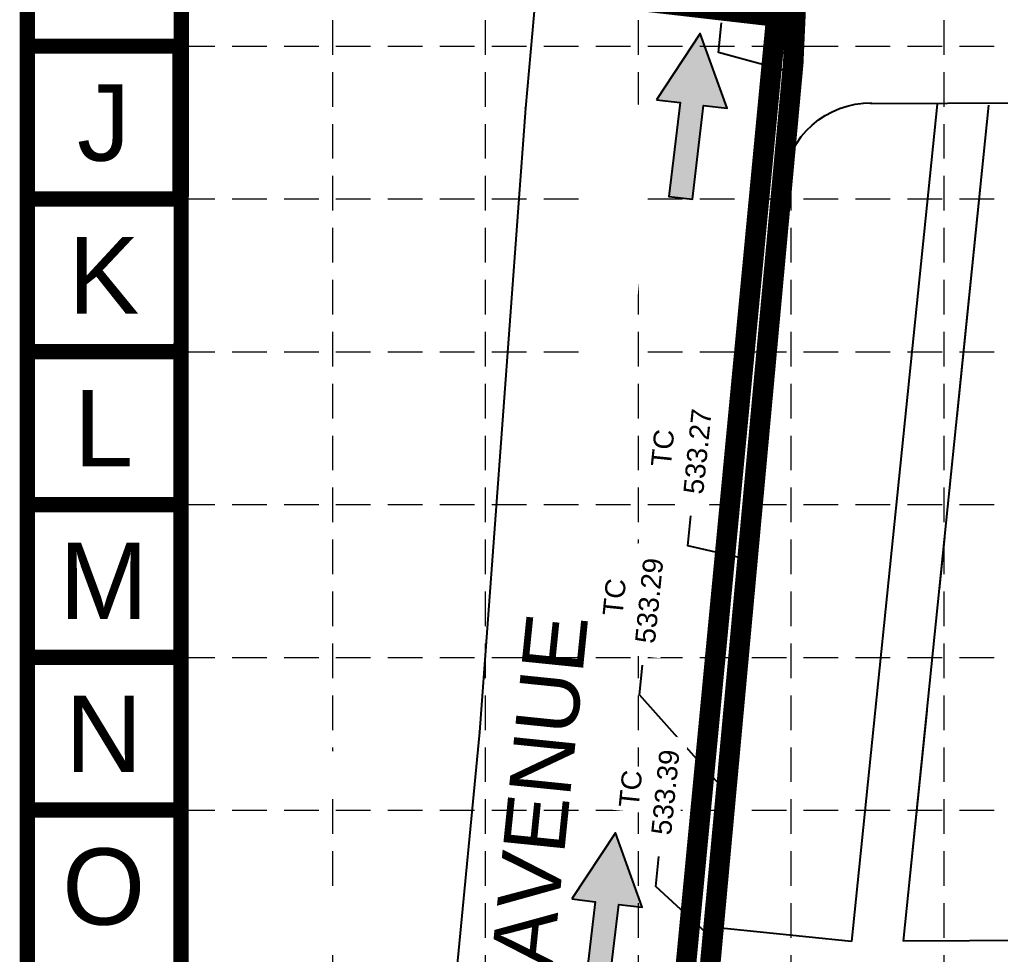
# Model space of a CAD drawing. Header units: feet. Extents: x 6046 to 7000, y 4530 to 5165.
# Drawn here: x 6045.7 to 6141.3, y 4927.2 to 5018.3 of the extents above; entities that cross this region are included whole.
import ezdxf
from ezdxf.enums import TextEntityAlignment as Align

# ---------------------------------------------------------------- set-up
doc = ezdxf.new("R2010")
doc.units = ezdxf.units.FT
doc.header["$LTSCALE"] = 30
doc.header["$MEASUREMENT"] = 0
for name, pattern in [('DASH', [1, 0.5, -0.5]), ('DOTS', [0.1901, 0.0001, -0.19]), ('HIDDEN', [0.375, 0.25, -0.125]), ('LEADER_LINE', [2, 1, 1])]:
    doc.linetypes.add(name, pattern=pattern)
for name, color, linetype in [('1 FLOW ARROWS', 7, 'Continuous'), ('1 LIMITS OF DISTURBANCE', 1, 'DASH'), ('1STAIR', 1, 'Continuous'), ('20070516_TOPO', 1, 'Continuous'), ('BASE', 7, 'Continuous'), ('GRID', 254, 'HIDDEN'), ('MH_BOUNDARY', 1, 'Continuous'), ('PAVING_PLAN', 1, 'Continuous'), ('PROPOSED_CURB', 1, 'Continuous'), ('PROPOSED_SW', 1, 'Continuous'), ('SILT FENCE', 200, 'Continuous'), ('TOPO_MAP', 1, 'Continuous')]:
    doc.layers.add(name, color=color, linetype=linetype)
doc.styles.get("Standard").update_dxf_attribs({"font": 'ARIAL.TTF'})

# ---------------------------------------------------------------- blocks, each defined once
blk = doc.blocks.new('arrow')
blk.add_lwpolyline([(-67.00679329302966, -25.35842018353742), (-59.3270347441985, -25.41938721699262), (-59.57091179542658, -56.1384215279777), (-51.89114823905948, -56.19938584448118), (-51.64727869913713, -25.48035696739953), (-43.96752265407486, -25.54132400085473), (-55.30425519266737, -2.410587189246144), (-67.00678578172392, -25.35840795725562)], close=True)
at = {"color": 254}
for points in [[(-43.96751955730906, -25.54132267721434), (-67.00679354271597, -25.35841771446121), (-55.30425158724847, -2.410596210431322), (-67.00679354271597, -25.35841771446121)], [(-59.57090883123692, -56.13841801592571), (-51.89115083610795, -56.19938633684342), (-59.32703554756517, -25.41938603537892), (-51.64727755243712, -25.48035435629663)]]:
    blk.add_solid(points, dxfattribs=at)

msp = doc.modelspace()

# ---------------------------------------------------------------- linework, layer by layer
at = {"layer": '1STAIR', "color": 7, "linetype": 'Continuous', "flags": 128}
for points in [[(6135.124512769767, 5010.10552911621), (6126.795040208111, 4928.493055310966)], [(6140.140993450309, 5010.012534961487), (6137.047637320297, 4979.703719575877)], [(6135.840569425908, 4967.87682463352), (6135.322809661929, 4962.803795715723)], [(6134.115741767539, 4950.976900773367), (6132.280162045928, 4932.991824186775)]]:
    msp.add_lwpolyline(points, dxfattribs=at)
at = {"layer": '20070516_TOPO', "color": 7, "linetype": 'Continuous'}
for p, q in [((6101.342478635782, 5080.182834838241), (6095.013274275831, 5009.718784815408)), ((6120.659782173644, 5012.961646779981), (6124.876369562723, 5076.818576386903)), ((6116.06279566274, 4965.785777505651), (6120.659782173644, 5012.961646779981)), ((6116.800747883867, 4965.71076734963), (6121.450302663848, 5013.048277609449)), ((6095.013274275831, 5009.718784815408), (6090.534887476534, 4948.909661810047)), ((6113.697936490226, 4943.200070610634), (6116.06279566274, 4965.785777505651)), ((6114.367383650509, 4943.275619667389), (6116.800747883867, 4965.71076734963)), ((6090.534887476534, 4948.909661810047), (6086.740635302741, 4909.374430764245)), ((6112.536304934628, 4928.895482576649), (6113.697936490226, 4943.200070610634)), ((6113.03892088159, 4928.952961248573), (6114.367383650509, 4943.275619667389)), ((6111.18982539795, 4915.882213869289), (6112.536304934628, 4928.895482576649)), ((6111.686527478309, 4915.867171574632), (6113.03892088159, 4928.952961248573))]:
    msp.add_line(p, q, dxfattribs=at)
for p in [(6120.659782173644, 5012.961646779981), (6121.450302663848, 5013.048277609449), (6095.013274275831, 5009.718784815408), (6116.06279566274, 4965.785777505651), (6116.800747883867, 4965.71076734963), (6090.534887476534, 4948.909661810047), (6113.697936490226, 4943.200070610634), (6114.367383650509, 4943.275619667389), (6112.536304934628, 4928.895482576649), (6113.03892088159, 4928.952961248573)]:
    msp.add_point(p, dxfattribs=at)
at = {"layer": 'BASE', "const_width": 1.489124999999654}
for points in [[(6061.370755164296, 5015.756982392934), (6046.4795051643, 5015.756982392934)], [(6061.370755164296, 5000.865732392937), (6061.370755164296, 5015.756982392934)], [(6061.370755164296, 5000.865732392937), (6046.4795051643, 5000.865732392937)], [(6061.370755164296, 4985.97448239294), (6046.4795051643, 4985.97448239294)], [(6061.370755164296, 4971.083232392944), (6046.4795051643, 4971.083232392944)], [(6061.370755164296, 4956.191982392947), (6046.4795051643, 4956.191982392947)], [(6061.370755164296, 4941.300732392951), (6046.4795051643, 4941.300732392951)]]:
    msp.add_lwpolyline(points, dxfattribs=at)
at = {"layer": 'GRID', "color": 252, "linetype": 'HIDDEN', "lineweight": 0, "ltscale": 0.45}
for p, q in [((6076.212217544781, 5149.919609914099), (6076.212217544781, 4628.518713058065)), ((6091.103467544778, 5149.919609914099), (6091.103467544778, 4628.518713058065)), ((6105.994717544774, 5149.919609914099), (6105.994717544774, 4628.518713058065)), ((6120.885967544771, 5149.919609914099), (6120.885967544771, 4628.518713058065)), ((6135.777217544768, 5149.919609914099), (6135.777217544768, 4628.518713058065)), ((6061.370755164296, 5015.756982392934), (6984.628255164082, 5015.756982392934)), ((6061.370755164296, 5000.865732392937), (6984.628255164082, 5000.865732392937)), ((6061.370755164296, 4985.97448239294), (6984.628255164082, 4985.97448239294)), ((6061.370755164296, 4971.083232392944), (6984.628255164082, 4971.083232392944)), ((6061.370755164296, 4956.191982392947), (6984.628255164082, 4956.191982392947)), ((6061.370755164296, 4941.300732392951), (6984.628255164082, 4941.300732392951))]:
    msp.add_line(p, q, dxfattribs=at)
at = {"layer": 'MH_BOUNDARY', "color": 7}
msp.add_line((6926.142953363618, 5014.562023746186), (6128.626531786299, 5010.121889882237), dxfattribs=at)
at = {"layer": 'PROPOSED_CURB', "color": 7, "linetype": 'Continuous', "flags": 128}
msp.add_lwpolyline([(6120.147862116598, 5002.549243500142), (6120.147862153774, 5002.549243881654, -0.391374710719687), (6128.765332166116, 5010.223413876985), (6128.765332549369, 5010.22341386988)], format="xyb", dxfattribs=at)
for points in [[(6119.599731667234, 4996.924141392772), (6120.147862116598, 5002.549243500145)], [(6101.579857872245, 4815.287559686318), (6104.470273674716, 4843.52439630758), (6114.339965635573, 4851.561127670384), (6116.262159595874, 4870.339282967279), (6120.639700766554, 4914.904448736434), (6120.923564118218, 4917.647890701894), (6112.931193969548, 4927.485081719818), (6119.599731667234, 4996.92414139277)]]:
    msp.add_lwpolyline(points, dxfattribs=at)
at = {"layer": 'PROPOSED_CURB', "color": 7, "linetype": 'DOTS', "flags": 128}
msp.add_lwpolyline([(6120.142356163631, 4914.955908875812), (6120.404904027645, 4917.493343961567), (6112.407013778727, 4927.337329244465), (6119.082002814525, 4996.766503137344)], dxfattribs=at)
at = {"layer": 'PROPOSED_SW', "color": 7, "linetype": 'Continuous', "flags": 128}
for points in [[(6140.140993450311, 5010.012534961488), (6131.823602194488, 4928.518434228334)], [(6126.795040208111, 4928.493055310966), (6113.437307012123, 4929.875302988002)], [(6144.735906587594, 4928.583602025228), (6131.823602194488, 4928.518434228334)]]:
    msp.add_lwpolyline(points, dxfattribs=at)
at = {"layer": 'TOPO_MAP', "color": 35, "linetype": 'LEADER_LINE', "flags": 128}
for points in [[(6121.450302663848, 5013.048277609449), (6113.824191254041, 5015.122466366749), (6114.119357952546, 5018.032535264981)], [(6116.800747883867, 4965.71076734963), (6110.844758649274, 4967.07400587805), (6111.13992534778, 4969.984074776283)], [(6114.367383650509, 4943.275619667389), (6106.138293498564, 4952.531910551102), (6106.43346019707, 4955.441979449333)], [(6113.03892088159, 4928.952961248573), (6107.71453518114, 4933.857445925398), (6108.009701879645, 4936.76751482363)]]:
    msp.add_lwpolyline(points, dxfattribs=at)

# ---------------------------------------------------------------- texts
at = {"layer": 'BASE'}
for s, p in [('J', (6053.925130164297, 5008.311357392936)), ('K', (6053.925130164297, 4993.420107392939)), ('L', (6053.925130164297, 4978.528857392943)), ('M', (6053.925130164297, 4963.637607392946)), ('N', (6053.925130164297, 4948.74635739295)), ('O', (6053.925130164297, 4933.855107392953))]:
    msp.add_text(s, height=7.44562499999827, dxfattribs=at).set_placement(p, align=Align.MIDDLE_CENTER)

# ---------------------------------------------------------------- next in the draw order: wipeouts: each hides what was drawn before it
for points, layer in [([(6072.841303793693, 4943.262356421675), (6088.269727412083, 4941.687712419091), (6088.683985266856, 4945.746627107203), (6073.255561648462, 4947.321271109785)], 'PAVING_PLAN'), ([(6071.507475605693, 4928.9046990994675), (6086.935899224084, 4927.330055096885), (6087.350157078854, 4931.388969784998), (6071.92173346046, 4932.9636137875805)], 'PAVING_PLAN'), ([(6112.869081065422, 4970.606689490935), (6113.981344148363, 4981.57256816459), (6110.683266063697, 4981.9070904229), (6109.57100298076, 4970.941211749244)], 'TOPO_MAP'), ([(6108.167301100402, 4956.110785733799), (6109.270193811957, 4966.984281267826), (6105.972115727297, 4967.3188035261355), (6104.869223015738, 4956.445307992106)], 'TOPO_MAP'), ([(6109.743542782977, 4937.4363211080945), (6110.846435494533, 4948.309816642123), (6107.548357409873, 4948.644338900431), (6106.445464698314, 4937.770843366403)], 'TOPO_MAP')]:
    msp.add_wipeout(points).dxf.layer = layer

# ---------------------------------------------------------------- next in the draw order: block references
at = {"layer": '1 FLOW ARROWS', "xscale": 0.2999999999992768, "yscale": 0.2999999999992724, "zscale": 0.3, "rotation": 353.6636137403074}
msp.add_blockref('arrow', (6120.353294214375, 4937.988241261026), dxfattribs=at)

# ---------------------------------------------------------------- next in the draw order: texts
at = {"layer": '20070516_TOPO', "color": 7, "linetype": 'Continuous'}
msp.add_text('NORTH GARRETT AVENUE', height=6, rotation=84.17249999999991, dxfattribs=at).set_placement((6089.635423898793, 4906.470532979095), align=Align.TOP_CENTER)
at = {"layer": 'TOPO_MAP', "color": 35, "linetype": 'Continuous'}
for s, p in [('533.27', (6110.806150598481, 4976.355278856417)), ('533.29', (6106.09968544777, 4961.813183529468)), ('533.39', (6107.675927130345, 4943.138718903765))]:
    msp.add_text(s, height=1.949999928474426, rotation=84.20832763671865, dxfattribs=at).set_placement(p, align=Align.TOP_CENTER)

# ---------------------------------------------------------------- next in the draw order: wipeouts: each hides what was drawn before it
for points in [[(6109.806648868181, 4974.230652095928), (6110.2536155830585, 4978.63732785611), (6106.955537498397, 4978.971850114414), (6106.508570783517, 4974.565174354236)], [(6105.10018371747, 4959.688556768977), (6105.547150432349, 4964.095232529159), (6102.249072347684, 4964.429754787465), (6101.802105632804, 4960.023079027285)], [(6106.676425400047, 4941.014092143276), (6107.123392114927, 4945.420767903456), (6103.825314030263, 4945.755290161762), (6103.378347315385, 4941.348614401582)]]:
    msp.add_wipeout(points).dxf.layer = 'TOPO_MAP'

# ---------------------------------------------------------------- next in the draw order: texts
for p in [(6107.41107021721, 4976.699640004674), (6102.704605066499, 4962.157544677724), (6104.280846749075, 4943.483080052021)]:
    msp.add_text('TC', height=1.949999928474426, rotation=84.20832763671865, dxfattribs=at).set_placement(p, align=Align.TOP_CENTER)

# ---------------------------------------------------------------- next in the draw order: wipeouts: each hides what was drawn before it
msp.add_wipeout([(6104.510070976763, 4977.352885978269), (6107.82732507455, 5009.855471570013), (6102.753681411996, 5010.3732939193405), (6099.436427314214, 4977.870708327594)]).dxf.layer = '20070516_TOPO'

# ---------------------------------------------------------------- next in the draw order: linework, layer by layer
at = {"layer": '1 LIMITS OF DISTURBANCE', "ltscale": 0.4, "const_width": 2, "flags": 128}
msp.add_lwpolyline([(6101.167703726478, 4826.861992215197), (6119.466551161527, 5018.638898841248), (6096.138868633785, 5021.33484427322), (6098.286677177435, 5043.496593339501), (6122.310006804312, 5040.952337851828), (6122.384365229991, 5033.901212625695), (6129.795940512593, 5034.292762007542), (6283.720587648517, 5035.175537311063), (6725.260859944116, 5037.676641716148), (6917.798715733665, 5038.140409874421), (6937.026027714959, 5038.213770934881), (6946.048870021687, 5044.103816804984), (6948.989996403687, 5043.940517775536), (6944.621638742966, 5007.269937160116), (6924.922976411758, 4866.502869279039), (6920.125551146614, 4822.964880307773), (6913.674344319621, 4809.279252350098), (6897.416915072889, 4801.376135056101), (6112.118302652429, 4798.149080481058), (6103.895230181781, 4802.972932135841), (6099.857553779031, 4811.488506098983)], close=True, dxfattribs=at)
at = {"layer": 'BASE', "const_width": 1.489124999999654}
for points in [[(6046.4795051643, 4569.019482393038), (6999.519505164078, 4569.019482393038), (6999.519505164078, 5164.669482392899), (6046.4795051643, 5164.669482392899)], [(6061.338229595915, 4583.90683277163), (6984.66985743115, 4583.881009211588), (6984.650612806328, 5149.78535656372), (6061.525868796663, 5149.802499308487)]]:
    msp.add_lwpolyline(points, close=True, dxfattribs=at)
at = {"layer": 'SILT FENCE', "const_width": 2, "flags": 128}
msp.add_lwpolyline([(6121.850991002213, 5030.724826775914), (6121.106316139559, 5014.099477611305), (6102.85346304556, 4815.962204519008, 0.4818496008973249), (6117.133688014261, 4800.490172242628), (6896.598908062523, 4805.295009587395, 0.3470653068563869), (6918.529617412927, 4828.843823337082), (6946.206348791569, 5041.435469632917)], format="xyb", dxfattribs=at)

# ---------------------------------------------------------------- next in the draw order: block references
at = {"layer": '1 FLOW ARROWS', "xscale": 0.2999999999992768, "yscale": 0.2999999999992724, "zscale": 0.3, "rotation": 353.6636137403074}
msp.add_blockref('arrow', (6128.617655835577, 5015.867461073836), dxfattribs=at)

doc.saveas('drawing.dxf')
